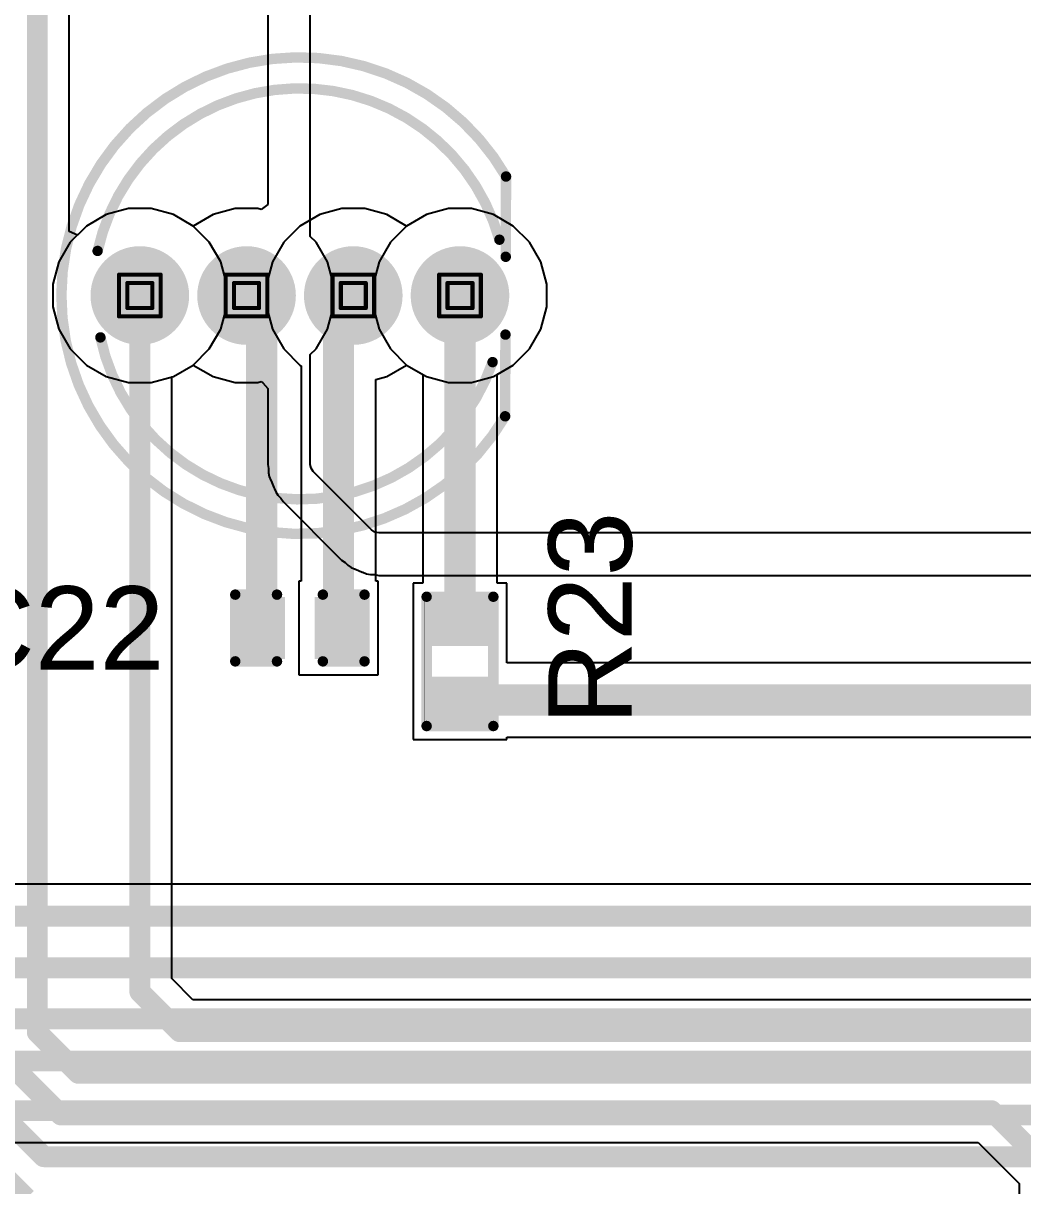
# Model space of a CAD drawing. Header units: inches. Extents: x -5 to 5258, y -4 to 5281.
# Drawn here: x 21.26 to 33.44, y 32.67 to 46.83 of the extents above; entities that cross this region are included whole.
import ezdxf

# ---------------------------------------------------------------- set-up
doc = ezdxf.new("R2010")
doc.units = ezdxf.units.IN
for name, color, linetype in [('Bottom Layer', 5, 'Continuous'), ('Bottom Solder', 6, 'Continuous'), ('Drill Drawing', 1, 'Continuous'), ('Multi-Layer', 9, 'Continuous'), ('Pad Holes', 156, 'Continuous'), ('Top Layer', 1, 'Continuous'), ('Top Overlay', 2, 'Continuous'), ('Top Paste', 8, 'Continuous'), ('Top Solder', 216, 'Continuous')]:
    doc.layers.add(name, color=color, linetype=linetype)
doc.styles.add('Arial', font='', dxfattribs={"height": 0.2})
doc.styles.get('Arial').set_extended_font_data('Arial')

# ---------------------------------------------------------------- blocks, each defined once
blk = doc.blocks.new('R___0402_67')
at = {"layer": 'Top Layer'}
for points in [[(-0.6985, -0.3175), (-0.6985, 0.3174999999999999), (-0.2413000000000001, 0.3175), (-0.2412999999999999, -0.3174999999999999)], [(0.2413000000000001, -0.3175), (0.2412999999999999, 0.3174999999999999), (0.6985, 0.3175), (0.6985, -0.3174999999999999)]]:
    blk.add_hatch(color=1, dxfattribs=at).paths.add_polyline_path(points)
at = {"layer": 'Top Paste'}
for points in [[(-0.6985, -0.3175), (-0.6985, 0.3174999999999999), (-0.2413000000000001, 0.3175), (-0.2412999999999999, -0.3174999999999999)], [(0.2413000000000001, -0.3175), (0.2412999999999999, 0.3174999999999999), (0.6985, 0.3175), (0.6985, -0.3174999999999999)]]:
    blk.add_hatch(color=8, dxfattribs=at).paths.add_polyline_path(points)
at = {"layer": 'Top Solder'}
for points in [[(-0.75350116, -0.3725011600000001), (-0.75350116, 0.3725011599999999), (-0.18629884, 0.3725011600000001), (-0.1862988399999999, -0.3725011599999999)], [(0.18629884, -0.3725011600000001), (0.1862988399999999, 0.3725011599999999), (0.75350116, 0.3725011600000001), (0.75350116, -0.3725011599999999)]]:
    blk.add_hatch(color=216, dxfattribs=at).paths.add_polyline_path(points)
at = {"layer": 'Top Overlay'}
for points in [[(0.7874, 0.4064, 0.127, 0.127, 0), (-0.7874, 0.4064, 0.127, 0.127, 0)], [(-0.7874, -0.4064, 0.127, 0.127, 0), (-0.7874, 0.4064, 0.127, 0.127, 0)], [(0.7874, -0.4064, 0.127, 0.127, 0), (0.7874, 0.4064, 0.127, 0.127, 0)], [(0.7874, -0.4064, 0.127, 0.127, 0), (-0.7874, -0.4064, 0.127, 0.127, 0)], [(0.8128, -0.4318, 0.0032258, 0.0032258, 0), (-0.8128, -0.4318, 0.0032258, 0.0032258, 0)]]:
    blk.add_lwpolyline(points, format="xyseb", dxfattribs=at)
for points in [[(-0.8191499999999999, 0.4064, 0.0635, 0.0635, 1), (-0.7556499999999999, 0.4064, 0.0635, 0.0635, 1)], [(-0.8191499999999999, 0.4064, 0.0635, 0.0635, 1), (-0.7556499999999999, 0.4064, 0.0635, 0.0635, 1)], [(0.7556499999999999, 0.4064, 0.0635, 0.0635, 1), (0.8191499999999999, 0.4064, 0.0635, 0.0635, 1)], [(0.7556499999999999, 0.4064, 0.0635, 0.0635, 1), (0.8191499999999999, 0.4064, 0.0635, 0.0635, 1)], [(-0.8191499999999999, -0.4064, 0.0635, 0.0635, 1), (-0.7556499999999999, -0.4064, 0.0635, 0.0635, 1)], [(-0.8191499999999999, -0.4064, 0.0635, 0.0635, 1), (-0.7556499999999999, -0.4064, 0.0635, 0.0635, 1)], [(0.7556499999999999, -0.4064, 0.0635, 0.0635, 1), (0.8191499999999999, -0.4064, 0.0635, 0.0635, 1)], [(0.7556499999999999, -0.4064, 0.0635, 0.0635, 1), (0.8191499999999999, -0.4064, 0.0635, 0.0635, 1)], [(-0.81360518, -0.4318, 0.0016129, 0.0016129, 1), (-0.8119948199999999, -0.4318, 0.0016129, 0.0016129, 1)], [(0.8119948199999999, -0.4318, 0.0016129, 0.0016129, 1), (0.81360518, -0.4318, 0.0016129, 0.0016129, 1)]]:
    blk.add_lwpolyline(points, format="xyseb", close=True, dxfattribs=at)
blk = doc.blocks.new('WS2812D_F5_99')
at = {"layer": 'Bottom Layer'}
h = blk.add_hatch(color=5, dxfattribs=at)
edge = h.paths.add_edge_path()
edge.add_arc((-1.949958, 0), 0.5499989, 0, 360)
h = blk.add_hatch(color=5, dxfattribs=at)
edge = h.paths.add_edge_path()
edge.add_arc((-0.649986, 0), 0.5499989, 0, 360)
h = blk.add_hatch(color=5, dxfattribs=at)
edge = h.paths.add_edge_path()
edge.add_arc((0.649986, 0), 0.5499989, 0, 360)
h = blk.add_hatch(color=5, dxfattribs=at)
edge = h.paths.add_edge_path()
edge.add_arc((1.949958, 0), 0.5499989, 0, 360)
at = {"layer": 'Bottom Solder'}
h = blk.add_hatch(color=6, dxfattribs=at)
edge = h.paths.add_edge_path()
edge.add_arc((-1.949958, 0), 0.6007989, 0, 360)
h = blk.add_hatch(color=6, dxfattribs=at)
edge = h.paths.add_edge_path()
edge.add_arc((-0.649986, 0), 0.6007989, 0, 360)
h = blk.add_hatch(color=6, dxfattribs=at)
edge = h.paths.add_edge_path()
edge.add_arc((0.649986, 0), 0.6007989, 0, 360)
h = blk.add_hatch(color=6, dxfattribs=at)
edge = h.paths.add_edge_path()
edge.add_arc((1.949958, 0), 0.6007989, 0, 360)
at = {"layer": 'Multi-Layer'}
h = blk.add_hatch(color=9, dxfattribs=at)
edge = h.paths.add_edge_path()
edge.add_arc((-1.949958, 0), 0.5499989, 0, 360)
h = blk.add_hatch(color=9, dxfattribs=at)
edge = h.paths.add_edge_path()
edge.add_arc((-0.649986, 0), 0.5499989, 0, 360)
h = blk.add_hatch(color=9, dxfattribs=at)
edge = h.paths.add_edge_path()
edge.add_arc((0.649986, 0), 0.5499989, 0, 360)
h = blk.add_hatch(color=9, dxfattribs=at)
edge = h.paths.add_edge_path()
edge.add_arc((1.949958, 0), 0.5499989, 0, 360)
at = {"layer": 'Pad Holes'}
h = blk.add_hatch(color=7, dxfattribs=at)
edge = h.paths.add_edge_path()
edge.add_arc((-1.949958, 0), 0.35999928, 0, 360)
h = blk.add_hatch(color=7, dxfattribs=at)
edge = h.paths.add_edge_path()
edge.add_arc((-0.649986, 0), 0.35999928, 0, 360)
h = blk.add_hatch(color=7, dxfattribs=at)
edge = h.paths.add_edge_path()
edge.add_arc((0.649986, 0), 0.35999928, 0, 360)
h = blk.add_hatch(color=7, dxfattribs=at)
edge = h.paths.add_edge_path()
edge.add_arc((1.949958, 0), 0.35999928, 0, 360)
at = {"layer": 'Top Layer'}
h = blk.add_hatch(color=1, dxfattribs=at)
edge = h.paths.add_edge_path()
edge.add_arc((-1.949958, 0), 0.5499989, 0, 360)
h = blk.add_hatch(color=1, dxfattribs=at)
edge = h.paths.add_edge_path()
edge.add_arc((-0.649986, 0), 0.5499989, 0, 360)
h = blk.add_hatch(color=1, dxfattribs=at)
edge = h.paths.add_edge_path()
edge.add_arc((0.649986, 0), 0.5499989, 0, 360)
h = blk.add_hatch(color=1, dxfattribs=at)
edge = h.paths.add_edge_path()
edge.add_arc((1.949958, 0), 0.5499989, 0, 360)
at = {"layer": 'Top Solder'}
h = blk.add_hatch(color=216, dxfattribs=at)
edge = h.paths.add_edge_path()
edge.add_arc((-1.949958, 0), 0.6007989, 0, 360)
h = blk.add_hatch(color=216, dxfattribs=at)
edge = h.paths.add_edge_path()
edge.add_arc((-0.649986, 0), 0.6007989, 0, 360)
h = blk.add_hatch(color=216, dxfattribs=at)
edge = h.paths.add_edge_path()
edge.add_arc((0.649986, 0), 0.6007989, 0, 360)
h = blk.add_hatch(color=216, dxfattribs=at)
edge = h.paths.add_edge_path()
edge.add_arc((1.949958, 0), 0.6007989, 0, 360)
at = {"layer": 'Top Overlay'}
for points in [[(2.49976894, -1.47119086, 0.127, 0.127, -3.705200551698449), (2.5109424, 1.44950434, 0.127, 0.127, 0)], [(-2.4642064, 0.5431282, 0.127, 0.127, -0.7808570852572787), (2.4299926, 0.68000626, 0.127, 0.127, 0)], [(2.5072086, 0.4719574, 0.127, 0.127, 0), (2.5109424, 1.4495018, 0.127, 0.127, 0)], [(2.4997664, -1.4711934, 0.127, 0.127, 0), (2.5035764, -0.4761992, 0.127, 0.127, 0)], [(2.3466552, -0.81129886, 0.127, 0.127, -0.7609480543791828), (-2.4299926, -0.51000914, 0.127, 0.127, 0)]]:
    blk.add_lwpolyline(points, format="xyseb", dxfattribs=at)
for points in [[(2.4791924, 1.44950434, 0.0635, 0.0635, 1), (2.5426924, 1.44950434, 0.0635, 0.0635, 1)], [(2.4791924, 1.4495018, 0.0635, 0.0635, 1), (2.5426924, 1.4495018, 0.0635, 0.0635, 1)], [(2.3982426, 0.68000626, 0.0635, 0.0635, 1), (2.4617426, 0.68000626, 0.0635, 0.0635, 1)], [(-2.4959564, 0.5431282, 0.0635, 0.0635, 1), (-2.4324564, 0.5431282, 0.0635, 0.0635, 1)], [(2.4754586, 0.4719574, 0.0635, 0.0635, 1), (2.5389586, 0.4719574, 0.0635, 0.0635, 1)], [(2.4718264, -0.4761992, 0.0635, 0.0635, 1), (2.5353264, -0.4761992, 0.0635, 0.0635, 1)], [(-2.4617426, -0.51000914, 0.0635, 0.0635, 1), (-2.3982426, -0.51000914, 0.0635, 0.0635, 1)], [(2.3149052, -0.81129886, 0.0635, 0.0635, 1), (2.3784052, -0.81129886, 0.0635, 0.0635, 1)], [(2.4680164, -1.4711934, 0.0635, 0.0635, 1), (2.5315164, -1.4711934, 0.0635, 0.0635, 1)], [(2.46801894, -1.47119086, 0.0635, 0.0635, 1), (2.53151894, -1.47119086, 0.0635, 0.0635, 1)]]:
    blk.add_lwpolyline(points, format="xyseb", close=True, dxfattribs=at)
blk = doc.blocks.new('C___0402_148')
at = {"layer": 'Top Layer'}
for points in [[(-0.6985, -0.3175), (-0.6985, 0.3175), (-0.2412999999999999, 0.3175), (-0.2413, -0.3175)], [(0.2412999999999999, -0.3175), (0.2413, 0.3175), (0.6985, 0.3175), (0.6985, -0.3175)]]:
    blk.add_hatch(color=1, dxfattribs=at).paths.add_polyline_path(points)
at = {"layer": 'Top Paste'}
for points in [[(-0.6985, -0.3175), (-0.6985, 0.3175), (-0.2412999999999999, 0.3175), (-0.2413, -0.3175)], [(0.2412999999999999, -0.3175), (0.2413, 0.3175), (0.6985, 0.3175), (0.6985, -0.3175)]]:
    blk.add_hatch(color=8, dxfattribs=at).paths.add_polyline_path(points)
at = {"layer": 'Top Solder'}
for points in [[(-0.7584998799999999, -0.37749988), (-0.7584998799999999, 0.37749988), (-0.18130012, 0.37749988), (-0.18130012, -0.37749988)], [(0.18130012, -0.37749988), (0.18130012, 0.37749988), (0.7584998799999999, 0.37749988), (0.7584998799999999, -0.37749988)]]:
    blk.add_hatch(color=216, dxfattribs=at).paths.add_polyline_path(points)
at = {"layer": 'Top Overlay'}
for points in [[(-0.7874, -0.4064, 0.127, 0.127, 0), (-0.7874, 0.4064, 0.127, 0.127, 0)], [(-0.7874, 0.4064, 0.127, 0.127, 0), (-0.2794, 0.4064, 0.127, 0.127, 0)], [(0.2794, 0.4064, 0.127, 0.127, 0), (0.7874, 0.4064, 0.127, 0.127, 0)], [(0.7874, -0.4064, 0.127, 0.127, 0), (0.7874, 0.4064, 0.127, 0.127, 0)], [(-0.7874, -0.4064, 0.127, 0.127, 0), (-0.2794, -0.4064, 0.127, 0.127, 0)], [(0.2794, -0.4064, 0.127, 0.127, 0), (0.7874, -0.4064, 0.127, 0.127, 0)]]:
    blk.add_lwpolyline(points, format="xyseb", dxfattribs=at)
for points in [[(-0.8191499999999999, 0.4064, 0.0635, 0.0635, 1), (-0.7556499999999999, 0.4064, 0.0635, 0.0635, 1)], [(-0.8191499999999999, 0.4064, 0.0635, 0.0635, 1), (-0.7556499999999999, 0.4064, 0.0635, 0.0635, 1)], [(-0.31115, 0.4064, 0.0635, 0.0635, 1), (-0.24765, 0.4064, 0.0635, 0.0635, 1)], [(0.24765, 0.4064, 0.0635, 0.0635, 1), (0.31115, 0.4064, 0.0635, 0.0635, 1)], [(0.7556499999999999, 0.4064, 0.0635, 0.0635, 1), (0.8191499999999999, 0.4064, 0.0635, 0.0635, 1)], [(0.7556499999999999, 0.4064, 0.0635, 0.0635, 1), (0.8191499999999999, 0.4064, 0.0635, 0.0635, 1)], [(-0.8191499999999999, -0.4064, 0.0635, 0.0635, 1), (-0.7556499999999999, -0.4064, 0.0635, 0.0635, 1)], [(-0.8191499999999999, -0.4064, 0.0635, 0.0635, 1), (-0.7556499999999999, -0.4064, 0.0635, 0.0635, 1)], [(-0.31115, -0.4064, 0.0635, 0.0635, 1), (-0.24765, -0.4064, 0.0635, 0.0635, 1)], [(0.24765, -0.4064, 0.0635, 0.0635, 1), (0.31115, -0.4064, 0.0635, 0.0635, 1)], [(0.7556499999999999, -0.4064, 0.0635, 0.0635, 1), (0.8191499999999999, -0.4064, 0.0635, 0.0635, 1)], [(0.7556499999999999, -0.4064, 0.0635, 0.0635, 1), (0.8191499999999999, -0.4064, 0.0635, 0.0635, 1)]]:
    blk.add_lwpolyline(points, format="xyseb", close=True, dxfattribs=at)

msp = doc.modelspace()

# ---------------------------------------------------------------- linework, layer by layer
at = {"layer": 'Bottom Layer'}
for p, q in [((24.75985142, 44.23074466), (24.75985142, 57.79042543999999)), ((24.2418997, 57.4009774), (24.2418997, 44.6201927)), ((24.2418997, 44.6201927), (24.1612928, 44.55834116)), ((22.2754317, 44.49648454), (22.03417742, 44.35719602)), ((22.54451422, 44.56858498), (22.2754317, 44.49648454)), ((22.82309126, 44.56858498), (22.54451422, 44.56858498)), ((23.09217378, 44.49648454), (22.82309126, 44.56858498)), ((23.33342806, 44.35719602), (23.09217378, 44.49648454)), ((23.5754037, 44.49648454), (23.33414942, 44.35719602)), ((23.84448622, 44.56858498), (23.5754037, 44.49648454)), ((24.12306326, 44.56858498), (23.84448622, 44.56858498)), ((24.1612928, 44.55834116), (24.12306326, 44.56858498)), ((26.1753477, 44.49648454), (25.93409342, 44.35719602)), ((26.44443022, 44.56858498), (26.1753477, 44.49648454)), ((26.72300726, 44.56858498), (26.44443022, 44.56858498)), ((26.99208978, 44.49648454), (26.72300726, 44.56858498)), ((27.23334406, 44.35719602), (26.99208978, 44.49648454)), ((22.03417742, 44.35719602), (21.8371928, 44.16021139999999)), ((23.33378874, 44.35683534), (23.33342806, 44.35719602)), ((23.33414942, 44.35719602), (23.33378874, 44.35683534)), ((25.93409342, 44.35719602), (25.7371088, 44.16021139999999)), ((27.43032868, 44.16021139999999), (27.23334406, 44.35719602)), ((24.83038468, 44.16021139999999), (24.75985142, 44.23074466)), ((21.8371928, 44.16021139999999), (21.69790428, 43.91895712)), ((24.9696732, 43.91895712), (24.83038468, 44.16021139999999)), ((25.7371088, 44.16021139999999), (25.59782028, 43.91895712)), ((27.5696172, 43.91895712), (27.43032868, 44.16021139999999)), ((21.69790428, 43.91895712), (21.62580384, 43.6498746)), ((25.04177364, 43.6498746), (24.9696732, 43.91895712)), ((25.59782028, 43.91895712), (25.52571984, 43.6498746)), ((27.64171764, 43.6498746), (27.5696172, 43.91895712)), ((21.62580384, 43.6498746), (21.62580384, 43.37129756)), ((25.04177364, 43.37129756), (25.04177364, 43.6498746)), ((25.52571984, 43.6498746), (25.52571984, 43.37129756)), ((27.64171764, 43.37129756), (27.64171764, 43.6498746)), ((21.62580384, 43.37129756), (21.69790428, 43.10221504)), ((24.9696732, 43.10221504), (25.04177364, 43.37129756)), ((25.52571984, 43.37129756), (25.59782028, 43.10221504)), ((27.5696172, 43.10221504), (27.64171764, 43.37129756)), ((21.69790428, 43.10221504), (21.8371928, 42.86096076)), ((24.83038468, 42.86096076), (24.9696732, 43.10221504)), ((25.59782028, 43.10221504), (25.7371088, 42.86096076)), ((27.43032868, 42.86096076), (27.5696172, 43.10221504)), ((21.8371928, 42.86096076), (22.03417742, 42.66397614)), ((24.75985142, 42.7904275), (24.83038468, 42.86096076)), ((24.75985142, 42.40097945999999), (24.75985142, 42.7904275)), ((25.7371088, 42.86096076), (25.93409342, 42.66397614)), ((27.23334406, 42.66397614), (27.43032868, 42.86096076)), ((22.03417742, 42.66397614), (22.2754317, 42.52468762)), ((23.09217378, 42.52468762), (23.33342806, 42.66397614)), ((23.33342806, 42.66397614), (23.33378874, 42.66433682)), ((23.33378874, 42.66433682), (23.33414942, 42.66397614)), ((23.33414942, 42.66397614), (23.5754037, 42.52468762)), ((25.93409342, 42.66397614), (26.1753477, 42.52468762)), ((26.99208978, 42.52468762), (27.23334406, 42.66397614)), ((22.2754317, 42.52468762), (22.54451422, 42.45258718)), ((22.82309126, 42.45258718), (23.09217378, 42.52468762)), ((23.5754037, 42.52468762), (23.84448622, 42.45258718)), ((26.1753477, 42.52468762), (26.44443022, 42.45258718)), ((26.72300726, 42.45258718), (26.99208978, 42.52468762)), ((22.54451422, 42.45258718), (22.82309126, 42.45258718)), ((23.84448622, 42.45258718), (24.12306326, 42.45258718)), ((24.12306326, 42.45258718), (24.1612928, 42.46283099999999)), ((24.1612928, 42.46283099999999), (24.18146802, 42.4473497)), ((24.18146802, 42.4473497), (24.2418997, 42.37924467999999)), ((24.2418997, 42.37924467999999), (24.2418997, 41.45301335999999)), ((24.75985142, 41.45301335999999), (24.75985142, 42.40097945999999)), ((26.44443022, 42.45258718), (26.72300726, 42.45258718)), ((24.2418997, 41.45301335999999), (24.25185142, 41.40297536)), ((24.25185142, 41.40297536), (24.25185396, 41.35195692)), ((24.25185396, 41.35195692), (24.2612291, 41.30482976)), ((24.76922656, 41.4058862), (24.75985142, 41.45301335999999)), ((24.7959245, 41.36592692), (24.76922656, 41.4058862)), ((25.50692892, 40.6549225), (24.7959245, 41.36592692)), ((24.2612291, 41.30482976), (24.28074646, 41.25771022)), ((24.28074646, 41.25771022), (24.28132558, 41.25480192)), ((24.28132558, 41.25480192), (24.28297404, 41.25233557999999)), ((24.28297404, 41.25233557999999), (24.31681954, 41.17062377999999)), ((24.31681954, 41.17062377999999), (24.31739866, 41.16771548)), ((24.31739866, 41.16771548), (24.31904458, 41.16525168)), ((24.31904458, 41.16525168), (24.33855686, 41.1181423)), ((24.33855686, 41.1181423), (24.33856956, 41.11811944)), ((24.33856956, 41.11811944), (24.33857718, 41.11811182)), ((24.33857718, 41.11811182), (24.36525226, 41.07818302)), ((24.36525226, 41.07818302), (24.40133042, 41.04210232)), ((24.40133042, 41.04210232), (24.42967682, 40.99967924)), ((24.42967682, 40.99967924), (25.14068124, 40.28867482)), ((25.54688566, 40.62822456), (25.50692892, 40.6549225)), ((25.59401536, 40.61884942), (25.54688566, 40.62822456)), ((55.14745129999999, 40.61884942), (25.59401536, 40.61884942)), ((25.14068124, 40.28867482), (25.18310178, 40.26033096)), ((25.18310178, 40.26033096), (25.21917232, 40.22426042)), ((25.21917232, 40.22426042), (25.25911382, 40.19757264)), ((25.25911382, 40.19757264), (25.25912144, 40.19756502)), ((25.25912144, 40.19756502), (25.30625622, 40.17804003999999)), ((25.30625622, 40.17804003999999), (25.30871748, 40.17639666)), ((25.30871748, 40.17639666), (25.3116207, 40.17582007999999)), ((25.3116207, 40.17582007999999), (25.39334012, 40.1419695)), ((25.39334012, 40.1419695), (25.39580392, 40.14032358)), ((25.39580392, 40.14032358), (25.39870968, 40.13974446)), ((25.39870968, 40.13974446), (25.44583176, 40.12022709999999)), ((25.44583176, 40.12022709999999), (25.492964, 40.11085196)), ((25.492964, 40.11085196), (25.54397482, 40.11085196)), ((25.54397482, 40.11085196), (25.59401536, 40.1008977)), ((25.59401536, 40.1008977), (55.14745129999999, 40.1008977)), ((59.06228726, 36.3386116), (12.94038306, 36.3386116)), ((16.0205293, 33.19342612), (32.89576606, 33.19342612)), ((32.89576606, 33.19342612), (33.39353494, 32.69565724)), ((33.39353494, 32.69565724), (33.39353494, 30.5059207))]:
    msp.add_line(p, q, dxfattribs=at)
for points in [[(7.21499446, 35.95014654, 0.254, 0.254, 0), (59.06228726, 35.95014654, 0.254, 0.254, 0)], [(6.1105034, 35.3205034, 0.254, 0.254, 0), (55.26048638, 35.3205034, 0.254, 0.254, 0)], [(3.20269108, 34.7003243, 0.254, 0.254, 0), (54.0268922, 34.7003243, 0.254, 0.254, 0)], [(2.66468352, 34.1862029, 0.254, 0.254, 0), (47.7287971, 34.1862029, 0.254, 0.254, 0)], [(8.3069303, 33.58189118, 0.254, 0.254, 0), (33.05667252, 33.58189118, 0.254, 0.254, 0)], [(33.05667252, 33.58189118, 0.254, 0.254, 0), (33.782, 32.8565637, 0.254, 0.254, 0)]]:
    msp.add_lwpolyline(points, format="xyseb", dxfattribs=at)
msp.add_lwpolyline([(32.99317251999999, 33.58189118, 0.127, 0.127, 1), (33.12017252, 33.58189118, 0.127, 0.127, 1)], format="xyseb", close=True, dxfattribs=at)
msp.add_lwpolyline([(32.99317251999999, 33.58189118, 0.127, 0.127, 1), (33.12017252, 33.58189118, 0.127, 0.127, 1)], format="xyseb", close=True, dxfattribs=at)
at = {"layer": 'Drill Drawing'}
for points in [[(22.42980274, 43.76458608, 0.0508, 0.0508, 0), (22.93780274, 43.76458608, 0.0508, 0.0508, 0)], [(22.42980274, 43.25658608, 0.0508, 0.0508, 0), (22.42980274, 43.76458608, 0.0508, 0.0508, 0)], [(22.93780274, 43.25658608, 0.0508, 0.0508, 0), (22.93780274, 43.76458608, 0.0508, 0.0508, 0)], [(23.72977474, 43.76458608, 0.0508, 0.0508, 0), (24.23777474, 43.76458608, 0.0508, 0.0508, 0)], [(23.72977474, 43.25658608, 0.0508, 0.0508, 0), (23.72977474, 43.76458608, 0.0508, 0.0508, 0)], [(24.23777474, 43.25658608, 0.0508, 0.0508, 0), (24.23777474, 43.76458608, 0.0508, 0.0508, 0)], [(25.02974674, 43.76458608, 0.0508, 0.0508, 0), (25.53774674, 43.76458608, 0.0508, 0.0508, 0)], [(25.02974674, 43.25658608, 0.0508, 0.0508, 0), (25.02974674, 43.76458608, 0.0508, 0.0508, 0)], [(25.53774674, 43.25658608, 0.0508, 0.0508, 0), (25.53774674, 43.76458608, 0.0508, 0.0508, 0)], [(26.32971874, 43.76458608, 0.0508, 0.0508, 0), (26.83771874, 43.76458608, 0.0508, 0.0508, 0)], [(26.32971874, 43.25658608, 0.0508, 0.0508, 0), (26.32971874, 43.76458608, 0.0508, 0.0508, 0)], [(26.83771874, 43.25658608, 0.0508, 0.0508, 0), (26.83771874, 43.76458608, 0.0508, 0.0508, 0)], [(22.53140274, 43.66298608, 0.0508, 0.0508, 0), (22.83620274, 43.66298608, 0.0508, 0.0508, 0)], [(22.53140274, 43.35818608, 0.0508, 0.0508, 0), (22.53140274, 43.66298608, 0.0508, 0.0508, 0)], [(22.83620274, 43.35818608, 0.0508, 0.0508, 0), (22.83620274, 43.66298608, 0.0508, 0.0508, 0)], [(23.83137474, 43.66298608, 0.0508, 0.0508, 0), (24.13617474, 43.66298608, 0.0508, 0.0508, 0)], [(23.83137474, 43.35818608, 0.0508, 0.0508, 0), (23.83137474, 43.66298608, 0.0508, 0.0508, 0)], [(24.13617474, 43.35818608, 0.0508, 0.0508, 0), (24.13617474, 43.66298608, 0.0508, 0.0508, 0)], [(25.13134674, 43.66298608, 0.0508, 0.0508, 0), (25.43614674, 43.66298608, 0.0508, 0.0508, 0)], [(25.13134674, 43.35818608, 0.0508, 0.0508, 0), (25.13134674, 43.66298608, 0.0508, 0.0508, 0)], [(25.43614674, 43.35818608, 0.0508, 0.0508, 0), (25.43614674, 43.66298608, 0.0508, 0.0508, 0)], [(26.43131874, 43.66298608, 0.0508, 0.0508, 0), (26.73611874, 43.66298608, 0.0508, 0.0508, 0)], [(26.43131874, 43.35818608, 0.0508, 0.0508, 0), (26.43131874, 43.66298608, 0.0508, 0.0508, 0)], [(26.73611874, 43.35818608, 0.0508, 0.0508, 0), (26.73611874, 43.66298608, 0.0508, 0.0508, 0)], [(22.53140274, 43.35818608, 0.0508, 0.0508, 0), (22.83620274, 43.35818608, 0.0508, 0.0508, 0)], [(23.83137474, 43.35818608, 0.0508, 0.0508, 0), (24.13617474, 43.35818608, 0.0508, 0.0508, 0)], [(25.13134674, 43.35818608, 0.0508, 0.0508, 0), (25.43614674, 43.35818608, 0.0508, 0.0508, 0)], [(26.43131874, 43.35818608, 0.0508, 0.0508, 0), (26.73611874, 43.35818608, 0.0508, 0.0508, 0)], [(22.42980274, 43.25658608, 0.0508, 0.0508, 0), (22.93780274, 43.25658608, 0.0508, 0.0508, 0)], [(23.72977474, 43.25658608, 0.0508, 0.0508, 0), (24.23777474, 43.25658608, 0.0508, 0.0508, 0)], [(25.02974674, 43.25658608, 0.0508, 0.0508, 0), (25.53774674, 43.25658608, 0.0508, 0.0508, 0)], [(26.32971874, 43.25658608, 0.0508, 0.0508, 0), (26.83771874, 43.25658608, 0.0508, 0.0508, 0)]]:
    msp.add_lwpolyline(points, format="xyseb", dxfattribs=at)
for points in [[(22.41710274, 43.76458608, 0.0254, 0.0254, 1), (22.44250274, 43.76458608, 0.0254, 0.0254, 1)], [(22.41710274, 43.76458608, 0.0254, 0.0254, 1), (22.44250274, 43.76458608, 0.0254, 0.0254, 1)], [(22.92510274, 43.76458608, 0.0254, 0.0254, 1), (22.95050274, 43.76458608, 0.0254, 0.0254, 1)], [(22.92510274, 43.76458608, 0.0254, 0.0254, 1), (22.95050274, 43.76458608, 0.0254, 0.0254, 1)], [(23.71707474, 43.76458608, 0.0254, 0.0254, 1), (23.74247474, 43.76458608, 0.0254, 0.0254, 1)], [(23.71707474, 43.76458608, 0.0254, 0.0254, 1), (23.74247474, 43.76458608, 0.0254, 0.0254, 1)], [(24.22507474, 43.76458608, 0.0254, 0.0254, 1), (24.25047474, 43.76458608, 0.0254, 0.0254, 1)], [(24.22507474, 43.76458608, 0.0254, 0.0254, 1), (24.25047474, 43.76458608, 0.0254, 0.0254, 1)], [(25.01704674, 43.76458608, 0.0254, 0.0254, 1), (25.04244674, 43.76458608, 0.0254, 0.0254, 1)], [(25.01704674, 43.76458608, 0.0254, 0.0254, 1), (25.04244674, 43.76458608, 0.0254, 0.0254, 1)], [(25.52504674, 43.76458608, 0.0254, 0.0254, 1), (25.55044674, 43.76458608, 0.0254, 0.0254, 1)], [(25.52504674, 43.76458608, 0.0254, 0.0254, 1), (25.55044674, 43.76458608, 0.0254, 0.0254, 1)], [(26.31701874, 43.76458608, 0.0254, 0.0254, 1), (26.34241874, 43.76458608, 0.0254, 0.0254, 1)], [(26.31701874, 43.76458608, 0.0254, 0.0254, 1), (26.34241874, 43.76458608, 0.0254, 0.0254, 1)], [(26.82501874, 43.76458608, 0.0254, 0.0254, 1), (26.85041874, 43.76458608, 0.0254, 0.0254, 1)], [(26.82501874, 43.76458608, 0.0254, 0.0254, 1), (26.85041874, 43.76458608, 0.0254, 0.0254, 1)], [(22.51870274, 43.66298608, 0.0254, 0.0254, 1), (22.54410274, 43.66298608, 0.0254, 0.0254, 1)], [(22.51870274, 43.66298608, 0.0254, 0.0254, 1), (22.54410274, 43.66298608, 0.0254, 0.0254, 1)], [(22.82350274, 43.66298608, 0.0254, 0.0254, 1), (22.84890274, 43.66298608, 0.0254, 0.0254, 1)], [(22.82350274, 43.66298608, 0.0254, 0.0254, 1), (22.84890274, 43.66298608, 0.0254, 0.0254, 1)], [(23.81867474, 43.66298608, 0.0254, 0.0254, 1), (23.84407474, 43.66298608, 0.0254, 0.0254, 1)], [(23.81867474, 43.66298608, 0.0254, 0.0254, 1), (23.84407474, 43.66298608, 0.0254, 0.0254, 1)], [(24.12347474, 43.66298608, 0.0254, 0.0254, 1), (24.14887474, 43.66298608, 0.0254, 0.0254, 1)], [(24.12347474, 43.66298608, 0.0254, 0.0254, 1), (24.14887474, 43.66298608, 0.0254, 0.0254, 1)], [(25.11864674, 43.66298608, 0.0254, 0.0254, 1), (25.14404674, 43.66298608, 0.0254, 0.0254, 1)], [(25.11864674, 43.66298608, 0.0254, 0.0254, 1), (25.14404674, 43.66298608, 0.0254, 0.0254, 1)], [(25.42344674, 43.66298608, 0.0254, 0.0254, 1), (25.44884674, 43.66298608, 0.0254, 0.0254, 1)], [(25.42344674, 43.66298608, 0.0254, 0.0254, 1), (25.44884674, 43.66298608, 0.0254, 0.0254, 1)], [(26.41861874, 43.66298608, 0.0254, 0.0254, 1), (26.44401874, 43.66298608, 0.0254, 0.0254, 1)], [(26.41861874, 43.66298608, 0.0254, 0.0254, 1), (26.44401874, 43.66298608, 0.0254, 0.0254, 1)], [(26.72341874, 43.66298608, 0.0254, 0.0254, 1), (26.74881874, 43.66298608, 0.0254, 0.0254, 1)], [(26.72341874, 43.66298608, 0.0254, 0.0254, 1), (26.74881874, 43.66298608, 0.0254, 0.0254, 1)], [(22.51870274, 43.35818608, 0.0254, 0.0254, 1), (22.54410274, 43.35818608, 0.0254, 0.0254, 1)], [(22.51870274, 43.35818608, 0.0254, 0.0254, 1), (22.54410274, 43.35818608, 0.0254, 0.0254, 1)], [(22.82350274, 43.35818608, 0.0254, 0.0254, 1), (22.84890274, 43.35818608, 0.0254, 0.0254, 1)], [(22.82350274, 43.35818608, 0.0254, 0.0254, 1), (22.84890274, 43.35818608, 0.0254, 0.0254, 1)], [(23.81867474, 43.35818608, 0.0254, 0.0254, 1), (23.84407474, 43.35818608, 0.0254, 0.0254, 1)], [(23.81867474, 43.35818608, 0.0254, 0.0254, 1), (23.84407474, 43.35818608, 0.0254, 0.0254, 1)], [(24.12347474, 43.35818608, 0.0254, 0.0254, 1), (24.14887474, 43.35818608, 0.0254, 0.0254, 1)], [(24.12347474, 43.35818608, 0.0254, 0.0254, 1), (24.14887474, 43.35818608, 0.0254, 0.0254, 1)], [(25.11864674, 43.35818608, 0.0254, 0.0254, 1), (25.14404674, 43.35818608, 0.0254, 0.0254, 1)], [(25.11864674, 43.35818608, 0.0254, 0.0254, 1), (25.14404674, 43.35818608, 0.0254, 0.0254, 1)], [(25.42344674, 43.35818608, 0.0254, 0.0254, 1), (25.44884674, 43.35818608, 0.0254, 0.0254, 1)], [(25.42344674, 43.35818608, 0.0254, 0.0254, 1), (25.44884674, 43.35818608, 0.0254, 0.0254, 1)], [(26.41861874, 43.35818608, 0.0254, 0.0254, 1), (26.44401874, 43.35818608, 0.0254, 0.0254, 1)], [(26.41861874, 43.35818608, 0.0254, 0.0254, 1), (26.44401874, 43.35818608, 0.0254, 0.0254, 1)], [(26.72341874, 43.35818608, 0.0254, 0.0254, 1), (26.74881874, 43.35818608, 0.0254, 0.0254, 1)], [(26.72341874, 43.35818608, 0.0254, 0.0254, 1), (26.74881874, 43.35818608, 0.0254, 0.0254, 1)], [(22.41710274, 43.25658608, 0.0254, 0.0254, 1), (22.44250274, 43.25658608, 0.0254, 0.0254, 1)], [(22.41710274, 43.25658608, 0.0254, 0.0254, 1), (22.44250274, 43.25658608, 0.0254, 0.0254, 1)], [(22.92510274, 43.25658608, 0.0254, 0.0254, 1), (22.95050274, 43.25658608, 0.0254, 0.0254, 1)], [(22.92510274, 43.25658608, 0.0254, 0.0254, 1), (22.95050274, 43.25658608, 0.0254, 0.0254, 1)], [(23.71707474, 43.25658608, 0.0254, 0.0254, 1), (23.74247474, 43.25658608, 0.0254, 0.0254, 1)], [(23.71707474, 43.25658608, 0.0254, 0.0254, 1), (23.74247474, 43.25658608, 0.0254, 0.0254, 1)], [(24.22507474, 43.25658608, 0.0254, 0.0254, 1), (24.25047474, 43.25658608, 0.0254, 0.0254, 1)], [(24.22507474, 43.25658608, 0.0254, 0.0254, 1), (24.25047474, 43.25658608, 0.0254, 0.0254, 1)], [(25.01704674, 43.25658608, 0.0254, 0.0254, 1), (25.04244674, 43.25658608, 0.0254, 0.0254, 1)], [(25.01704674, 43.25658608, 0.0254, 0.0254, 1), (25.04244674, 43.25658608, 0.0254, 0.0254, 1)], [(25.52504674, 43.25658608, 0.0254, 0.0254, 1), (25.55044674, 43.25658608, 0.0254, 0.0254, 1)], [(25.52504674, 43.25658608, 0.0254, 0.0254, 1), (25.55044674, 43.25658608, 0.0254, 0.0254, 1)], [(26.31701874, 43.25658608, 0.0254, 0.0254, 1), (26.34241874, 43.25658608, 0.0254, 0.0254, 1)], [(26.31701874, 43.25658608, 0.0254, 0.0254, 1), (26.34241874, 43.25658608, 0.0254, 0.0254, 1)], [(26.82501874, 43.25658608, 0.0254, 0.0254, 1), (26.85041874, 43.25658608, 0.0254, 0.0254, 1)], [(26.82501874, 43.25658608, 0.0254, 0.0254, 1), (26.85041874, 43.25658608, 0.0254, 0.0254, 1)]]:
    msp.add_lwpolyline(points, format="xyseb", close=True, dxfattribs=at)
at = {"layer": 'Top Layer'}
for p, q in [((21.8228672, 44.28957105999999), (21.8228672, 52.36216349999999)), ((22.2754317, 44.49648454), (22.03417742, 44.35719602)), ((22.54451422, 44.56858498), (22.2754317, 44.49648454)), ((22.82309126, 44.56858498), (22.54451422, 44.56858498)), ((23.09217378, 44.49648454), (22.82309126, 44.56858498)), ((23.33342806, 44.35719602), (23.09217378, 44.49648454)), ((24.8753757, 44.49648454), (24.63412142, 44.35719602)), ((25.14445822, 44.56858498), (24.8753757, 44.49648454)), ((25.42303526, 44.56858498), (25.14445822, 44.56858498)), ((25.69211778, 44.49648454), (25.42303526, 44.56858498)), ((25.93337206, 44.35719602), (25.69211778, 44.49648454)), ((26.1753477, 44.49648454), (25.93409342, 44.35719602)), ((26.44443022, 44.56858498), (26.1753477, 44.49648454)), ((26.72300726, 44.56858498), (26.44443022, 44.56858498)), ((26.99208978, 44.49648454), (26.72300726, 44.56858498)), ((27.23334406, 44.35719602), (26.99208978, 44.49648454)), ((22.03417742, 44.35719602), (21.9244672, 44.2474858)), ((23.53041268, 44.16021139999999), (23.33342806, 44.35719602)), ((24.63412142, 44.35719602), (24.4371368, 44.16021139999999)), ((25.93373274, 44.35683534), (25.93337206, 44.35719602)), ((25.93409342, 44.35719602), (25.93373274, 44.35683534)), ((27.43032868, 44.16021139999999), (27.23334406, 44.35719602)), ((21.9244672, 44.2474858), (21.8228672, 44.28957105999999)), ((23.6697012, 43.91895712), (23.53041268, 44.16021139999999)), ((24.4371368, 44.16021139999999), (24.29784828, 43.91895712)), ((27.5696172, 43.91895712), (27.43032868, 44.16021139999999)), ((23.74180164, 43.6498746), (23.6697012, 43.91895712)), ((24.29784828, 43.91895712), (24.22574784, 43.6498746)), ((27.64171764, 43.6498746), (27.5696172, 43.91895712)), ((23.74180164, 43.37129756), (23.74180164, 43.6498746)), ((24.22574784, 43.6498746), (24.22574784, 43.37129756)), ((27.64171764, 43.37129756), (27.64171764, 43.6498746)), ((23.6697012, 43.10221504), (23.74180164, 43.37129756)), ((24.22574784, 43.37129756), (24.29784828, 43.10221504)), ((27.5696172, 43.10221504), (27.64171764, 43.37129756)), ((23.53041268, 42.86096076), (23.6697012, 43.10221504)), ((24.29784828, 43.10221504), (24.4371368, 42.86096076)), ((27.43032868, 42.86096076), (27.5696172, 43.10221504)), ((23.33342806, 42.66397614), (23.53041268, 42.86096076)), ((24.4371368, 42.86096076), (24.63412142, 42.66397614)), ((27.23334406, 42.66397614), (27.43032868, 42.86096076)), ((23.09217378, 42.52468762), (23.33342806, 42.66397614)), ((24.63412142, 42.66397614), (24.65045108, 42.65454766)), ((24.65045108, 42.65454766), (24.65045108, 40.03215006)), ((25.69211778, 42.52468762), (25.93337206, 42.66397614)), ((25.93337206, 42.66397614), (25.93373274, 42.66433682)), ((25.93373274, 42.66433682), (25.93409342, 42.66397614)), ((25.93409342, 42.66397614), (26.13051416, 42.55057276)), ((27.0369284, 42.5505753), (27.23334406, 42.66397614)), ((23.0722678, 42.51935362), (23.09217378, 42.52468762)), ((23.0722678, 35.18935304), (23.0722678, 42.51935362)), ((25.55686532, 42.48844689999999), (25.69211778, 42.52468762)), ((25.55686532, 40.03215006), (25.55686532, 42.48844689999999)), ((26.13051416, 42.55057276), (26.13051416, 40.0065875)), ((27.0369284, 40.0065875), (27.0369284, 42.5505753)), ((24.65045108, 40.03215006), (24.62115218, 40.03215006)), ((24.62115218, 40.03215006), (24.62115218, 38.88915006)), ((25.58635218, 40.03215006), (25.55686532, 40.03215006)), ((25.58635218, 38.88915006), (25.58635218, 40.03215006)), ((26.13051416, 40.0065875), (26.0122797, 40.0065875)), ((26.0122797, 40.0065875), (26.0122797, 39.0413875)), ((27.1552797, 40.0065875), (27.0369284, 40.0065875)), ((27.1552797, 39.03749622), (27.1552797, 40.0065875)), ((26.0122797, 39.0413875), (26.0122797, 38.1015875)), ((35.92609273999999, 39.03749622), (27.1552797, 39.03749622)), ((24.62115218, 38.88915006), (25.58635218, 38.88915006)), ((26.0122797, 38.1015875), (27.1552797, 38.1015875)), ((27.1552797, 38.1015875), (27.1552797, 38.13108198)), ((27.1552797, 38.13108198), (36.11381906, 38.13108198)), ((23.32915578, 34.93246506), (23.0722678, 35.18935304)), ((48.26385826, 34.93246506), (23.32915578, 34.93246506))]:
    msp.add_line(p, q, dxfattribs=at)
for points in [[(21.43440214, 34.5363038, 0.254, 0.254, 0), (21.43440214, 52.36216349999999, 0.254, 0.254, 0)], [(22.68380274, 35.02844658, 0.254, 0.254, 0), (22.68380274, 43.51058608, 0.254, 0.254, 0)], [(23.9837722, 43.52458656, 0.3809999999999999, 0.3809999999999999, 0), (24.167592, 43.34076675999999, 0.3809999999999999, 0.3809999999999999, 0)], [(25.2837442, 43.29566397999999, 0.3809999999999999, 0.3809999999999999, 0), (25.2837442, 43.52459164, 0.3809999999999999, 0.3809999999999999, 0)], [(26.58371874, 43.51058608, 0.3809999999999999, 0.3809999999999999, 0), (26.58372128, 43.51058354, 0.3809999999999999, 0.3809999999999999, 0)], [(26.58372128, 39.5240891, 0.3809999999999999, 0.3809999999999999, 0), (26.58372128, 43.51058354, 0.3809999999999999, 0.3809999999999999, 0)], [(24.167592, 39.4643229, 0.3809999999999999, 0.3809999999999999, 0), (24.167592, 43.34076675999999, 0.3809999999999999, 0.3809999999999999, 0)], [(25.1036582, 43.11557798, 0.3809999999999999, 0.3809999999999999, 0), (25.2837442, 43.29566397999999, 0.3809999999999999, 0.3809999999999999, 0)], [(25.1036582, 39.46059164, 0.3809999999999999, 0.3809999999999999, 0), (25.1036582, 43.11557798, 0.3809999999999999, 0.3809999999999999, 0)], [(26.58372128, 38.5842891, 0.3809999999999999, 0.3809999999999999, 0), (36.11381906, 38.5842891, 0.3809999999999999, 0.3809999999999999, 0)], [(22.68380274, 35.02844658, 0.254, 0.254, 0), (23.16824932, 34.544, 0.254, 0.254, 0)], [(21.43440214, 34.5363038, 0.254, 0.254, 0), (21.93470594, 34.036, 0.254, 0.254, 0)], [(23.16824932, 34.544, 0.254, 0.254, 0), (48.42476472, 34.544, 0.254, 0.254, 0)], [(20.92640214, 34.32588512, 0.254, 0.254, 0), (21.72428726, 33.528, 0.254, 0.254, 0)], [(20.41840214, 34.11546644, 0.254, 0.254, 0), (21.51386858, 33.02, 0.254, 0.254, 0)], [(21.93470594, 34.036, 0.254, 0.254, 0), (51.7571228, 34.036, 0.254, 0.254, 0)], [(19.91040214, 33.90504776, 0.254, 0.254, 0), (21.3034499, 32.512, 0.254, 0.254, 0)], [(21.72428726, 33.528, 0.254, 0.254, 0), (56.53198244, 33.528, 0.254, 0.254, 0)], [(21.51386858, 33.02, 0.254, 0.254, 0), (52.76999859999999, 33.02, 0.254, 0.254, 0)]]:
    msp.add_lwpolyline(points, format="xyseb", dxfattribs=at)
for points in [[(22.62030274, 43.51058608, 0.127, 0.127, 1), (22.74730274, 43.51058608, 0.127, 0.127, 1)], [(23.8885222, 43.52458656, 0.1905, 0.1905, 1), (24.0790222, 43.52458656, 0.1905, 0.1905, 1)], [(25.1884942, 43.52459164, 0.1905, 0.1905, 1), (25.3789942, 43.52459164, 0.1905, 0.1905, 1)], [(26.48846874, 43.51058608, 0.1905, 0.1905, 1), (26.67896874, 43.51058608, 0.1905, 0.1905, 1)], [(26.48847128, 43.51058354, 0.1905, 0.1905, 1), (26.67897128, 43.51058354, 0.1905, 0.1905, 1)], [(26.48847128, 43.51058354, 0.1905, 0.1905, 1), (26.67897128, 43.51058354, 0.1905, 0.1905, 1)], [(24.072342, 43.34076675999999, 0.1905, 0.1905, 1), (24.262842, 43.34076675999999, 0.1905, 0.1905, 1)], [(24.072342, 43.34076675999999, 0.1905, 0.1905, 1), (24.262842, 43.34076675999999, 0.1905, 0.1905, 1)], [(25.1884942, 43.29566397999999, 0.1905, 0.1905, 1), (25.3789942, 43.29566397999999, 0.1905, 0.1905, 1)], [(25.1884942, 43.29566397999999, 0.1905, 0.1905, 1), (25.3789942, 43.29566397999999, 0.1905, 0.1905, 1)], [(25.0084082, 43.11557798, 0.1905, 0.1905, 1), (25.1989082, 43.11557798, 0.1905, 0.1905, 1)], [(25.0084082, 43.11557798, 0.1905, 0.1905, 1), (25.1989082, 43.11557798, 0.1905, 0.1905, 1)], [(24.072342, 39.4643229, 0.1905, 0.1905, 1), (24.262842, 39.4643229, 0.1905, 0.1905, 1)], [(25.0084082, 39.46059164, 0.1905, 0.1905, 1), (25.1989082, 39.46059164, 0.1905, 0.1905, 1)], [(26.48847128, 39.5240891, 0.1905, 0.1905, 1), (26.67897128, 39.5240891, 0.1905, 0.1905, 1)], [(26.48847128, 38.5842891, 0.1905, 0.1905, 1), (26.67897128, 38.5842891, 0.1905, 0.1905, 1)], [(22.62030274, 35.02844658, 0.127, 0.127, 1), (22.74730274, 35.02844658, 0.127, 0.127, 1)], [(22.62030274, 35.02844658, 0.127, 0.127, 1), (22.74730274, 35.02844658, 0.127, 0.127, 1)], [(21.37090214, 34.5363038, 0.127, 0.127, 1), (21.49790214, 34.5363038, 0.127, 0.127, 1)], [(21.37090214, 34.5363038, 0.127, 0.127, 1), (21.49790214, 34.5363038, 0.127, 0.127, 1)], [(23.10474932, 34.544, 0.127, 0.127, 1), (23.23174932, 34.544, 0.127, 0.127, 1)], [(23.10474932, 34.544, 0.127, 0.127, 1), (23.23174932, 34.544, 0.127, 0.127, 1)], [(21.87120594, 34.036, 0.127, 0.127, 1), (21.99820594, 34.036, 0.127, 0.127, 1)], [(21.87120594, 34.036, 0.127, 0.127, 1), (21.99820594, 34.036, 0.127, 0.127, 1)], [(21.66078726, 33.528, 0.127, 0.127, 1), (21.78778726, 33.528, 0.127, 0.127, 1)], [(21.66078726, 33.528, 0.127, 0.127, 1), (21.78778726, 33.528, 0.127, 0.127, 1)], [(21.45036858, 33.02, 0.127, 0.127, 1), (21.57736858, 33.02, 0.127, 0.127, 1)], [(21.45036858, 33.02, 0.127, 0.127, 1), (21.57736858, 33.02, 0.127, 0.127, 1)]]:
    msp.add_lwpolyline(points, format="xyseb", close=True, dxfattribs=at)

# ---------------------------------------------------------------- block references
for name, p in [('WS2812D_F5_99', (24.63376074, 43.51058608)), ('C___0402_148', (24.63385218, 39.46065006))]:
    msp.add_blockref(name, p)
at = {"rotation": 270}
msp.add_blockref('R___0402_67', (26.5837797, 39.05408749999999), dxfattribs=at)

# ---------------------------------------------------------------- texts
at = {"layer": 'Top Overlay', "style": 'Arial'}
msp.add_text('R23', height=1.016, rotation=90, dxfattribs=at).set_placement((28.67643236, 38.27467326))
msp.add_text('C22', height=1.016, dxfattribs=at).set_placement((20.37953252, 38.95297772))

doc.saveas('drawing.dxf')
